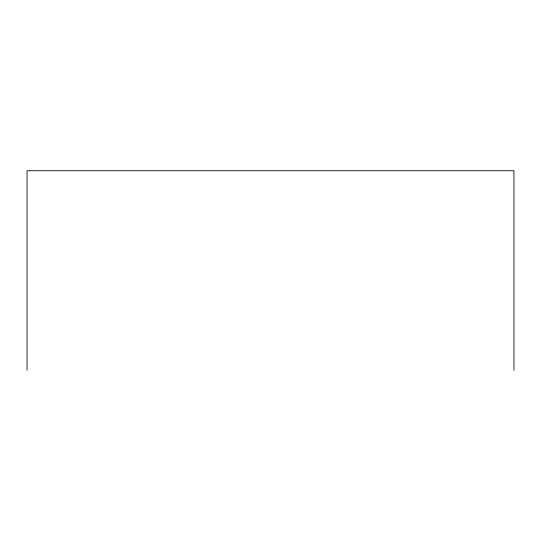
<?xml version="1.0" encoding="UTF-8"?>
<svg xmlns="http://www.w3.org/2000/svg" width="541" height="541" viewBox="0 0 541 541"><rect width="100%" height="100%" fill="white"/><g stroke="black" fill="none" stroke-linecap="round" stroke-linejoin="round"><path stroke-width="0.81" d="M513.95 370.281L513.95 170.719L27.05 170.719L27.05 370.281"/></g></svg>
